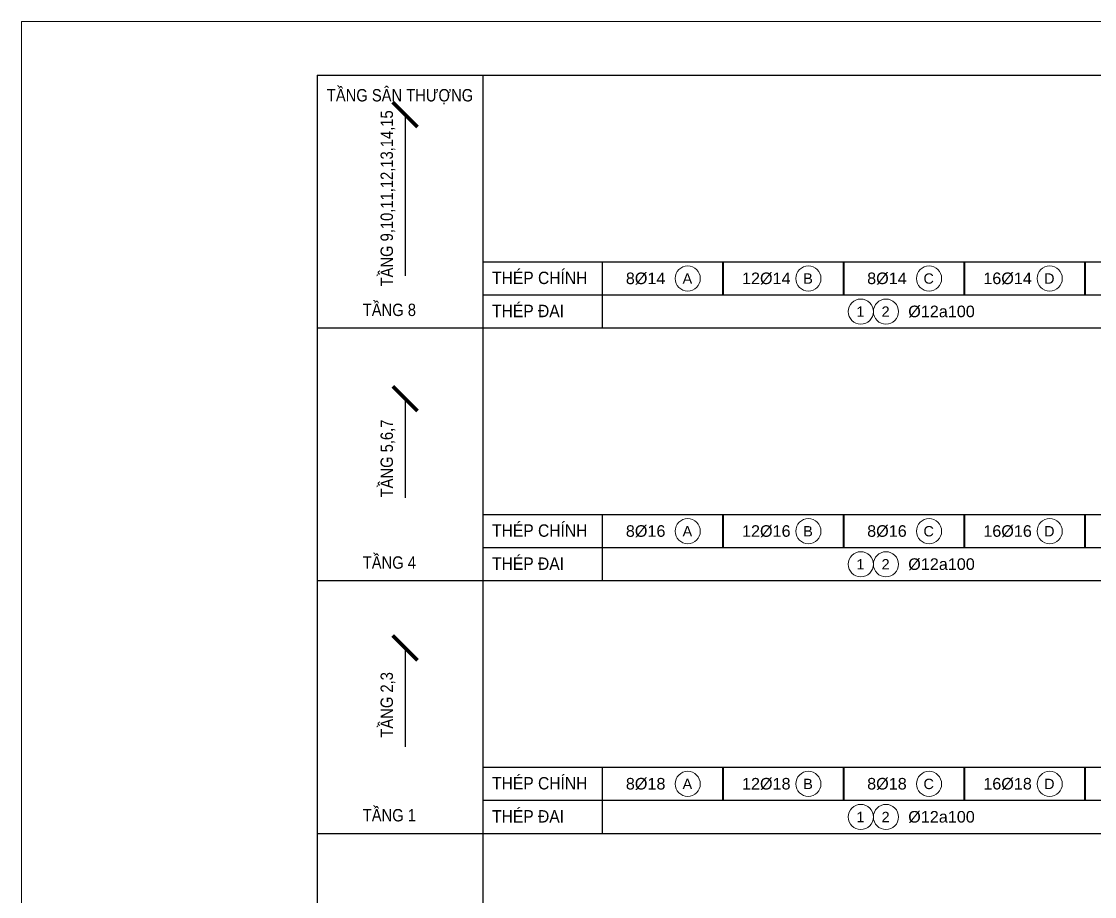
# Model space of a CAD drawing. Header units: millimetres. Extents: x -146909 to 4830753, y -683702 to -336947.
# Drawn here: x 4792200 to 4798686, y -440052 to -434762 of the extents above; entities that cross this region are included whole.
import ezdxf
from ezdxf.enums import TextEntityAlignment as Align

# ---------------------------------------------------------------- set-up
doc = ezdxf.new("R2010")
doc.units = ezdxf.units.MM
doc.header["$MEASUREMENT"] = 0
doc.layers.get('0').update_dxf_attribs({"lineweight": 9})
for name, color, linetype, lineweight in [("'S_General_Cont_1 Thin", 1, 'Continuous', 18), ("'S_General_Text_3_Member name", 3, 'Continuous', 35), ('CDAI', 3, 'Continuous', 40), ('chunho.q', 1, 'Continuous', 13), ('DBAO', 2, 'Continuous', 13), ('STICK', 1, 'Continuous', 9)]:
    doc.layers.add(name, color=color, linetype=linetype, lineweight=lineweight)
for name, color, linetype in [('DM', 1, 'Continuous'), ('TBL', 1, 'Continuous'), ('TX', 214, 'Continuous')]:
    doc.layers.add(name, color=color, linetype=linetype)
doc.styles.add('arial', font='arial.ttf', dxfattribs={"width": 0.85})
doc.dimstyles.new('TTP-50', dxfattribs={"dimscale": 50, "dimtxt": 2.5, "dimasz": 1, "dimexe": 1, "dimexo": 1, "dimgap": 0.09, "dimtad": 0, "dimdec": 4, "dimzin": 9, "dimdsep": 46, "dimtxsty": 'arial', "dimblk": 'Stick', "dimcen": 0.09, "dimdle": 1.5, "dimclrd": 256, "dimclre": 256, "dimclrt": 1, "dimadec": 0, "dimazin": 0, "dimtfac": 1, "dimtdec": 4, "dimtmove": 0, "dimatfit": 3, "dimldrblk": 'ARCHTICK', "dimfxl": 1, "dimtvp": 1, "dimtolj": 1, "dimtzin": 0, "dimarcsym": 0})

# ---------------------------------------------------------------- blocks, each defined once
blk = doc.blocks.new('Stick')
at = {"layer": 'STICK'}
h = blk.add_hatch(color=256, dxfattribs=at)
edge = h.paths.add_edge_path()
edge.add_line((0.3, 0.5), (-0.5, -0.3))
edge.add_arc((-0.4, -0.4), 0.141, 135, 315)
edge.add_line((-0.3, -0.5), (0.5, 0.3))
edge.add_arc((0.4, 0.4), 0.141, 315, 495)
blk.add_line((1, 0), (-1, 0), dxfattribs=at)
blk.add_lwpolyline([(0.3, 0.5), (-0.5, -0.3, 1), (-0.3, -0.5), (0.5, 0.3, 1), (0.3, 0.5, 1)], format="xyb", dxfattribs=at)
blk = doc.blocks.new('sign of slab')
at = {"layer": "'S_General_Cont_1 Thin"}
blk.add_circle((-10, 0), 475, dxfattribs=at)
at = {"layer": "'S_General_Text_3_Member name", "style": 'arial'}
blk.add_attdef('S', text='', height=250, dxfattribs=at).set_placement((-23, -1), align=Align.MIDDLE_CENTER)

msp = doc.modelspace()

# ---------------------------------------------------------------- linework, layer by layer
at = {"layer": 'CDAI', "color": 214}
for p, q in [((4796439.45686, -436214.98839), (4796439.45686, -436414.98839)), ((4797168.67311, -436214.98839), (4797168.67311, -436414.98839)), ((4797897.88936, -436214.98839), (4797897.88936, -436414.98839)), ((4798627.10561, -436214.98839), (4798627.10561, -436414.98839)), ((4796439.45686, -437742.67112), (4796439.45686, -437942.67112)), ((4797168.67311, -437742.67112), (4797168.67311, -437942.67112)), ((4797897.88936, -437742.67112), (4797897.88936, -437942.67112)), ((4798627.10561, -437742.67112), (4798627.10561, -437942.67112)), ((4796439.45686, -439270.35386), (4796439.45686, -439470.35386)), ((4797168.67311, -439270.35386), (4797168.67311, -439470.35386)), ((4797897.88936, -439270.35386), (4797897.88936, -439470.35386)), ((4798627.10561, -439270.35386), (4798627.10561, -439470.35386))]:
    msp.add_line(p, q, dxfattribs=at)
at = {"layer": 'DBAO', "color": 1}
msp.add_lwpolyline([(4808950.47356, -448761.98892), (4792200.47356, -448761.98892), (4792200.47356, -434761.98892), (4808950.47356, -434761.98892)], close=True, dxfattribs=at)
at = {"layer": 'TBL'}
for p, q in [((4793988.64647, -435087.30565), (4793988.64647, -448761.98892)), ((4793988.64647, -435087.30565), (4794988.64647, -435087.30565)), ((4794988.64647, -435087.30565), (4794988.64647, -448761.98892)), ((4794988.64647, -435087.30565), (4807316.52474, -435087.30565)), ((4794988.64647, -436214.98839), (4807316.52474, -436214.98839)), ((4795710.24061, -436214.98839), (4795710.24061, -436614.98839)), ((4793988.64647, -436614.98839), (4794988.64647, -436614.98839)), ((4794988.64647, -436614.98839), (4807316.52474, -436614.98839)), ((4794988.64647, -437742.67112), (4807316.52474, -437742.67112)), ((4795710.24061, -437742.67112), (4795710.24061, -438142.67112)), ((4793988.64647, -438142.67112), (4794988.64647, -438142.67112)), ((4794988.64647, -438142.67112), (4807316.52474, -438142.67112)), ((4794988.64647, -439270.35386), (4807316.52474, -439270.35386)), ((4795710.24061, -439270.35386), (4795710.24061, -439670.35386)), ((4793988.64647, -439670.35386), (4794988.64647, -439670.35386)), ((4794988.64647, -439670.35386), (4807316.52474, -439670.35386))]:
    msp.add_line(p, q, dxfattribs=at)
at = {"layer": 'TBL', "color": 8}
for p, q in [((4794988.64647, -436414.98839), (4807316.52474, -436414.98839)), ((4794988.64647, -437942.67112), (4807316.52474, -437942.67112)), ((4794988.64647, -439470.35386), (4807316.52474, -439470.35386))]:
    msp.add_line(p, q, dxfattribs=at)

# ---------------------------------------------------------------- block references
ref = msp.add_blockref('sign of slab', (4796229.1266, -436316.08449), dxfattribs=dict(xscale=0.16, yscale=0.16, zscale=0.16))
ref.add_attrib('S', 'A', dxfattribs={"layer": 'DM', "height": 62.5, "style": 'arial'}).set_placement((4796225.37259, -436316.24138), align=Align.MIDDLE_CENTER)
ref = msp.add_blockref('sign of slab', (4796958.34285, -436316.08449), dxfattribs=dict(xscale=0.16, yscale=0.16, zscale=0.16))
ref.add_attrib('S', 'B', dxfattribs={"layer": 'DM', "height": 62.5, "style": 'arial'}).set_placement((4796954.58884, -436316.24138), align=Align.MIDDLE_CENTER)
ref = msp.add_blockref('sign of slab', (4797687.5591, -436316.08449), dxfattribs=dict(xscale=0.16, yscale=0.16, zscale=0.16))
ref.add_attrib('S', 'C', dxfattribs={"layer": 'DM', "height": 62.5, "style": 'arial'}).set_placement((4797683.80509, -436316.24138), align=Align.MIDDLE_CENTER)
ref = msp.add_blockref('sign of slab', (4798416.77535, -436316.08449), dxfattribs=dict(xscale=0.16, yscale=0.16, zscale=0.16))
ref.add_attrib('S', 'D', dxfattribs={"layer": 'DM', "height": 62.5, "style": 'arial'}).set_placement((4798413.02134, -436316.24138), align=Align.MIDDLE_CENTER)
ref = msp.add_blockref('sign of slab', (4797275.05315, -436516.08449), dxfattribs=dict(xscale=0.16, yscale=0.16, zscale=0.16))
ref.add_attrib('S', '1', dxfattribs={"layer": 'DM', "height": 62.5, "style": 'arial'}).set_placement((4797271.29913, -436516.24138), align=Align.MIDDLE_CENTER)
ref = msp.add_blockref('sign of slab', (4797427.01873, -436516.08449), dxfattribs=dict(xscale=0.16, yscale=0.16, zscale=0.16))
ref.add_attrib('S', '2', dxfattribs={"layer": 'DM', "height": 62.5, "style": 'arial'}).set_placement((4797423.26472, -436516.24138), align=Align.MIDDLE_CENTER)
ref = msp.add_blockref('sign of slab', (4796229.1266, -437843.76723), dxfattribs=dict(xscale=0.16, yscale=0.16, zscale=0.16))
ref.add_attrib('S', 'A', dxfattribs={"layer": 'DM', "height": 62.5, "style": 'arial'}).set_placement((4796225.37259, -437843.92412), align=Align.MIDDLE_CENTER)
ref = msp.add_blockref('sign of slab', (4796958.34285, -437843.76723), dxfattribs=dict(xscale=0.16, yscale=0.16, zscale=0.16))
ref.add_attrib('S', 'B', dxfattribs={"layer": 'DM', "height": 62.5, "style": 'arial'}).set_placement((4796954.58884, -437843.92412), align=Align.MIDDLE_CENTER)
ref = msp.add_blockref('sign of slab', (4797687.5591, -437843.76723), dxfattribs=dict(xscale=0.16, yscale=0.16, zscale=0.16))
ref.add_attrib('S', 'C', dxfattribs={"layer": 'DM', "height": 62.5, "style": 'arial'}).set_placement((4797683.80509, -437843.92412), align=Align.MIDDLE_CENTER)
ref = msp.add_blockref('sign of slab', (4798416.77535, -437843.76723), dxfattribs=dict(xscale=0.16, yscale=0.16, zscale=0.16))
ref.add_attrib('S', 'D', dxfattribs={"layer": 'DM', "height": 62.5, "style": 'arial'}).set_placement((4798413.02134, -437843.92412), align=Align.MIDDLE_CENTER)
ref = msp.add_blockref('sign of slab', (4797275.05315, -438043.76723), dxfattribs=dict(xscale=0.16, yscale=0.16, zscale=0.16))
ref.add_attrib('S', '1', dxfattribs={"layer": 'DM', "height": 62.5, "style": 'arial'}).set_placement((4797271.29913, -438043.92412), align=Align.MIDDLE_CENTER)
ref = msp.add_blockref('sign of slab', (4797427.01873, -438043.76723), dxfattribs=dict(xscale=0.16, yscale=0.16, zscale=0.16))
ref.add_attrib('S', '2', dxfattribs={"layer": 'DM', "height": 62.5, "style": 'arial'}).set_placement((4797423.26472, -438043.92412), align=Align.MIDDLE_CENTER)
ref = msp.add_blockref('sign of slab', (4796229.1266, -439371.44997), dxfattribs=dict(xscale=0.16, yscale=0.16, zscale=0.16))
ref.add_attrib('S', 'A', dxfattribs={"layer": 'DM', "height": 62.5, "style": 'arial'}).set_placement((4796225.37259, -439371.60686), align=Align.MIDDLE_CENTER)
ref = msp.add_blockref('sign of slab', (4796958.34285, -439371.44997), dxfattribs=dict(xscale=0.16, yscale=0.16, zscale=0.16))
ref.add_attrib('S', 'B', dxfattribs={"layer": 'DM', "height": 62.5, "style": 'arial'}).set_placement((4796954.58884, -439371.60686), align=Align.MIDDLE_CENTER)
ref = msp.add_blockref('sign of slab', (4797687.5591, -439371.44997), dxfattribs=dict(xscale=0.16, yscale=0.16, zscale=0.16))
ref.add_attrib('S', 'C', dxfattribs={"layer": 'DM', "height": 62.5, "style": 'arial'}).set_placement((4797683.80509, -439371.60686), align=Align.MIDDLE_CENTER)
ref = msp.add_blockref('sign of slab', (4798416.77535, -439371.44997), dxfattribs=dict(xscale=0.16, yscale=0.16, zscale=0.16))
ref.add_attrib('S', 'D', dxfattribs={"layer": 'DM', "height": 62.5, "style": 'arial'}).set_placement((4798413.02134, -439371.60686), align=Align.MIDDLE_CENTER)
ref = msp.add_blockref('sign of slab', (4797275.05315, -439571.44997), dxfattribs=dict(xscale=0.16, yscale=0.16, zscale=0.16))
ref.add_attrib('S', '1', dxfattribs={"layer": 'DM', "height": 62.5, "style": 'arial'}).set_placement((4797271.29913, -439571.60686), align=Align.MIDDLE_CENTER)
ref = msp.add_blockref('sign of slab', (4797427.01873, -439571.44997), dxfattribs=dict(xscale=0.16, yscale=0.16, zscale=0.16))
ref.add_attrib('S', '2', dxfattribs={"layer": 'DM', "height": 62.5, "style": 'arial'}).set_placement((4797423.26472, -439571.60686), align=Align.MIDDLE_CENTER)

# ---------------------------------------------------------------- texts
at = {"layer": 'chunho.q', "color": 1, "style": 'arial', "width": 0.85}
for s, p in [('TẦNG SÂN THƯỢNG', (4794046.13387, -435245.65692)), ('TẦNG 8', (4794263.29146, -436542.98839)), ('TẦNG 4', (4794263.29146, -438070.67112)), ('TẦNG 1', (4794263.29146, -439598.35386))]:
    msp.add_text(s, height=75, dxfattribs=at).set_placement(p)
for s, p in [('TẦNG 9,10,11,12,13,14,15', (4794445.97887, -436363.66201)), ('TẦNG 5,6,7', (4794445.97887, -437639.15983)), ('TẦNG 2,3', (4794445.97887, -439091.51183))]:
    msp.add_text(s, height=75, rotation=90, dxfattribs=at).set_placement(p)
at = {"layer": 'TX', "color": 2, "style": 'arial', "width": 0.9}
for s, p in [('THÉP CHÍNH', (4795044.90526, -436312.304)), ('THÉP ĐAI', (4795044.90526, -436512.304)), ('THÉP CHÍNH', (4795044.90526, -437839.98674)), ('THÉP ĐAI', (4795044.90526, -438039.98674)), ('THÉP CHÍNH', (4795044.90526, -439367.66948)), ('THÉP ĐAI', (4795044.90526, -439567.66948))]:
    msp.add_text(s, height=75, dxfattribs=at).set_placement(p, align=Align.MIDDLE_LEFT)
at = {"layer": 'TX', "color": 2, "style": 'arial'}
for s, p in [('8%%C14', (4795973.02937, -436314.98839)), ('12%%C14', (4796702.24562, -436314.98839)), ('8%%C14', (4797431.46187, -436314.98839)), ('16%%C14', (4798160.67812, -436314.98839)), ('%%C12a100', (4797761.34522, -436514.98839)), ('8%%C16', (4795973.02937, -437842.67112)), ('12%%C16', (4796702.24562, -437842.67112)), ('8%%C16', (4797431.46187, -437842.67112)), ('16%%C16', (4798160.67812, -437842.67112)), ('%%C12a100', (4797761.34522, -438042.67112)), ('8%%C18', (4795973.02937, -439370.35386)), ('12%%C18', (4796702.24562, -439370.35386)), ('8%%C18', (4797431.46187, -439370.35386)), ('16%%C18', (4798160.67812, -439370.35386)), ('%%C12a100', (4797761.34522, -439570.35386))]:
    msp.add_text(s, height=70, dxfattribs=at).set_placement(p, align=Align.MIDDLE_CENTER)

# ---------------------------------------------------------------- leaders
at = {"layer": 'DM'}
for points in [[(4794519.20955, -435325.44757), (4794519.20955, -436299.0912)], [(4794519.20955, -437042.82157), (4794519.20955, -437641.01458)], [(4794519.20955, -438549.01707), (4794519.20955, -439147.21008)]]:
    msp.add_leader(points, dimstyle='TTP-50', override={"dimasz": 3, "dimgap": 0.09, "dimtad": 0}, dxfattribs=at)

doc.saveas('drawing.dxf')
